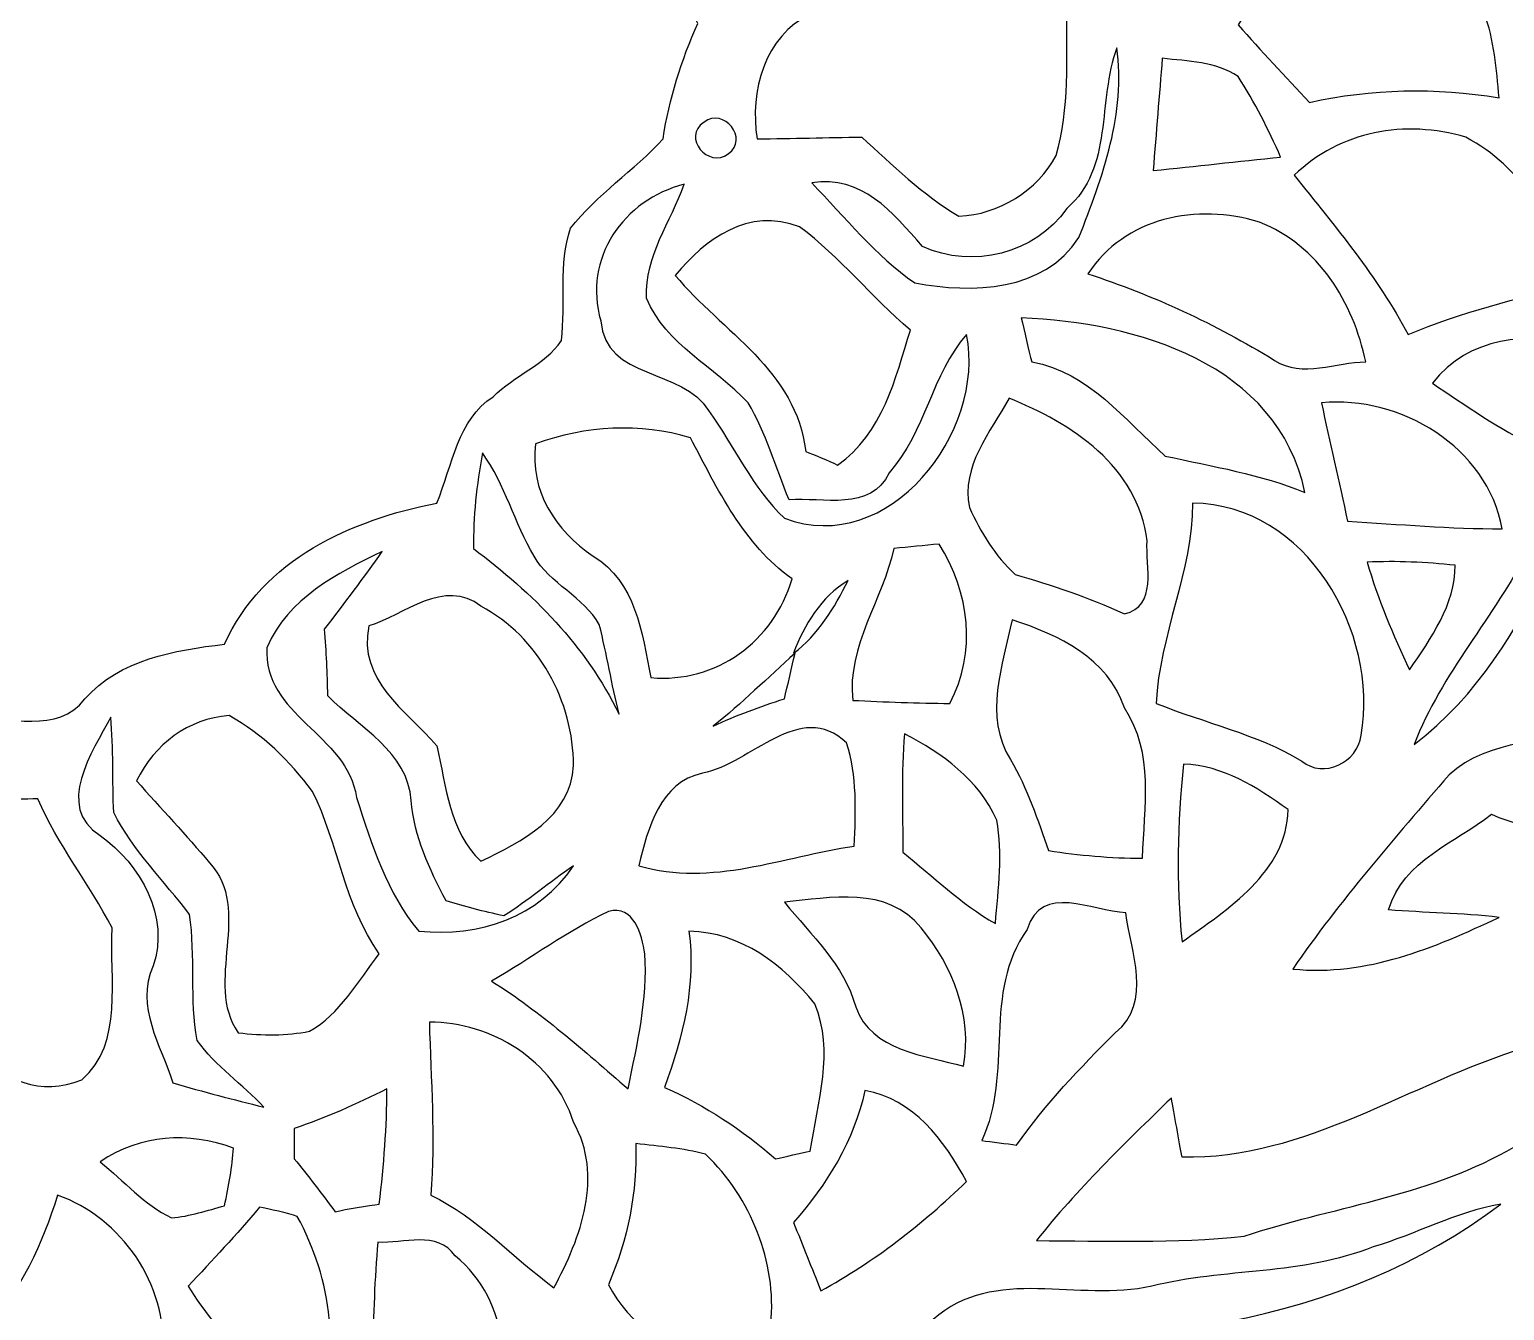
# Model space of a CAD drawing. Extents: x -110 to 93, y -182 to 230.
# Drawn here: x 11.39 to 44.33, y -89.31 to -60.71 of the extents above; entities that cross this region are included whole.
import ezdxf

# ---------------------------------------------------------------- set-up
doc = ezdxf.new("R2010")
doc.units = 0
doc.header["$MEASUREMENT"] = 0
doc.layers.add('LAAG_1', color=7, linetype='CONTINUOUS')

msp = doc.modelspace()

# ---------------------------------------------------------------- linework, layer by layer
at = {"layer": 'LAAG_1', "color": 250}
for points, knots in [([(6.4638, -48.1383), (7.9885, -47.9015), (9.6491, -48.3076), (11.1065, -47.5285), (11.1065, -47.5285), (12.6308, -48.1038), (14.1889, -48.9511), (15.8492, -48.3076), (15.8492, -48.3076), (16.8327, -49.0536), (17.7127, -50.1369), (19.0344, -50.2394), (19.0344, -50.2394), (19.6444, -51.9331), (20.8638, -53.3565), (22.6596, -53.7631), (22.6596, -53.7631), (23.3379, -54.7108), (23.982, -55.6944), (24.964, -56.3717), (24.964, -56.3717), (24.998, -57.1513), (24.8961, -57.9981), (25.0995, -58.7778), (25.0995, -58.7778), (25.4384, -59.4214), (25.9806, -59.9295), (26.3193, -60.5736), (26.3193, -60.5736), (25.9465, -61.3863), (25.6753, -62.2674), (25.5397, -63.1485), (25.5397, -63.1485), (24.8963, -63.8603), (24.0493, -64.4026), (23.4724, -65.1475), (23.4724, -65.1475), (23.2024, -65.9608), (23.3709, -66.8078), (23.2696, -67.6552), (23.2696, -67.6552), (22.8971, -68.1974), (22.2194, -68.4342), (21.7449, -68.9082), (21.7449, -68.9082), (20.9658, -69.4168), (20.8302, -70.4328), (20.4915, -71.2809), (20.4915, -71.2809), (18.5933, -71.6522), (16.5947, -72.5343), (15.7473, -74.4314), (15.7473, -74.4314), (14.6298, -74.567), (13.4098, -74.7704), (12.6306, -75.651), (12.6306, -75.651), (12.0208, -76.4642), (10.9363, -76.0244), (10.0895, -76.0917), (10.0895, -76.0917), (8.9031, -76.1595), (8.157, -77.2102), (7.3107, -77.8875), (7.3107, -77.8875), (6.4638, -78.1585), (5.5485, -77.6164), (4.668, -77.8202), (4.668, -77.8202), (3.8212, -77.8875), (3.2789, -78.9377), (2.3973, -78.7679), (2.3973, -78.7679), (1.0419, -78.5315), (-0.3126, -78.5315), (-1.6679, -78.7013), (-1.6679, -78.7013), (-2.312, -78.9718), (-2.888, -79.3785), (-3.5322, -79.616), (-3.5322, -79.616), (-4.3448, -79.4805), (-5.0904, -79.0739), (-5.9378, -79.0401), (-5.9378, -79.0401), (-7.8352, -79.1069), (-9.631, -78.0902), (-11.5625, -78.4975), (-11.5625, -78.4975), (-13.019, -77.786), (-14.6457, -77.5149), (-16.2043, -77.8543), (-16.2043, -77.8543), (-17.3902, -76.6681), (-19.0162, -76.1595), (-20.6432, -76.0917), (-20.6432, -76.0917), (-21.6936, -75.3808), (-22.9131, -75.0757), (-24.0314, -74.5329), (-24.0314, -74.5329), (-23.6247, -73.5846), (-22.7094, -72.941), (-22.2689, -71.9922), (-22.2689, -71.9922), (-21.9303, -70.9419), (-20.9138, -70.3315), (-20.5073, -69.3153), (-20.5073, -69.3153), (-19.9985, -68.1638), (-18.6772, -67.7225), (-18.1019, -66.6386), (-18.1019, -66.6386), (-17.6613, -66.0286), (-17.7632, -65.0803), (-16.9836, -64.673), (-16.9836, -64.673), (-15.6279, -63.7921), (-14.3743, -62.5721), (-14.0355, -60.8782), (-14.0355, -60.8782), (-12.8835, -60.0314), (-11.6294, -59.2518), (-10.8169, -58.0324), (-10.8169, -58.0324), (-9.0551, -57.3551), (-8.3774, -55.457), (-6.7506, -54.6095), (-6.7506, -54.6095), (-5.8028, -54.1355), (-5.2595, -53.2546), (-4.9207, -52.3056), (-4.9207, -52.3056), (-3.7012, -52.0352), (-2.6505, -51.3233), (-1.7022, -50.5111), (-1.7022, -50.5111), (-1.1935, -50.0355), (-0.4481, -50.1711), (0.1619, -50.0355), (0.1619, -50.0355), (1.0419, -49.9005), (1.6524, -49.2228), (2.3301, -48.7815), (2.3301, -48.7815), (3.7192, -48.6458), (5.2444, -49.0536), (6.4638, -48.1385), (6.4638, -48.1385), (6.4638, -48.1385), (6.4638, -48.1383), (6.4638, -48.1383)], [0, 0, 0, 0, 0.0263158, 0.0263158, 0.0263158, 0.0263158, 0.0526316, 0.0526316, 0.0526316, 0.0526316, 0.0789474, 0.0789474, 0.0789474, 0.0789474, 0.1052632, 0.1052632, 0.1052632, 0.1052632, 0.1315789, 0.1315789, 0.1315789, 0.1315789, 0.1578947, 0.1578947, 0.1578947, 0.1578947, 0.1842105, 0.1842105, 0.1842105, 0.1842105, 0.2105263, 0.2105263, 0.2105263, 0.2105263, 0.2368421, 0.2368421, 0.2368421, 0.2368421, 0.2631579, 0.2631579, 0.2631579, 0.2631579, 0.2894737, 0.2894737, 0.2894737, 0.2894737, 0.3157895, 0.3157895, 0.3157895, 0.3157895, 0.3421053, 0.3421053, 0.3421053, 0.3421053, 0.3684211, 0.3684211, 0.3684211, 0.3684211, 0.3947368, 0.3947368, 0.3947368, 0.3947368, 0.4210526, 0.4210526, 0.4210526, 0.4210526, 0.4473684, 0.4473684, 0.4473684, 0.4473684, 0.4736842, 0.4736842, 0.4736842, 0.4736842, 0.5, 0.5, 0.5, 0.5, 0.5263158, 0.5263158, 0.5263158, 0.5263158, 0.5526316, 0.5526316, 0.5526316, 0.5526316, 0.5789474, 0.5789474, 0.5789474, 0.5789474, 0.6052632, 0.6052632, 0.6052632, 0.6052632, 0.6315789, 0.6315789, 0.6315789, 0.6315789, 0.6578947, 0.6578947, 0.6578947, 0.6578947, 0.6842105, 0.6842105, 0.6842105, 0.6842105, 0.7105263, 0.7105263, 0.7105263, 0.7105263, 0.7368421, 0.7368421, 0.7368421, 0.7368421, 0.7631579, 0.7631579, 0.7631579, 0.7631579, 0.7894737, 0.7894737, 0.7894737, 0.7894737, 0.8157895, 0.8157895, 0.8157895, 0.8157895, 0.8421053, 0.8421053, 0.8421053, 0.8421053, 0.8684211, 0.8684211, 0.8684211, 0.8684211, 0.8947368, 0.8947368, 0.8947368, 0.8947368, 0.9210526, 0.9210526, 0.9210526, 0.9210526, 0.9473684, 0.9473684, 0.9473684, 0.9473684, 0.9736842, 0.9736842, 0.9736842, 0.9736842, 1, 1, 1, 1]), ([(45.1586, -56.7111), (46.0053, -56.2702), (46.9542, -56.3381), (47.8011, -56.6091), (47.8011, -56.6091), (47.8348, -58.2015), (48.0721, -59.8275), (47.6319, -61.3863), (47.6319, -61.3863), (46.8187, -61.3863), (46.0384, -61.3863), (45.2263, -61.4542), (45.2263, -61.4542), (44.8192, -60.5057), (44.278, -59.6243), (43.7699, -58.7437), (43.7699, -58.7437), (43.4643, -57.8284), (44.278, -56.9143), (45.1584, -56.7111), (45.1584, -56.7111), (45.1584, -56.7111), (45.1586, -56.7111), (45.1586, -56.7111)], [0, 0, 0, 0, 0.1666667, 0.1666667, 0.1666667, 0.1666667, 0.3333333, 0.3333333, 0.3333333, 0.3333333, 0.5, 0.5, 0.5, 0.5, 0.6666667, 0.6666667, 0.6666667, 0.6666667, 0.8333333, 0.8333333, 0.8333333, 0.8333333, 1, 1, 1, 1]), ([(39.5333, -58.8797), (41.0585, -58.3707), (43.0916, -58.8115), (43.8713, -60.3361), (43.8713, -60.3361), (44.1077, -60.9455), (44.1418, -61.5902), (44.2096, -62.2338), (44.2096, -62.2338), (42.7864, -61.9968), (41.3632, -62.0304), (39.974, -62.3353), (39.974, -62.3353), (39.4314, -61.7593), (38.8901, -61.1831), (38.3821, -60.6072), (38.3821, -60.6072), (38.7537, -60.0314), (39.0935, -59.4214), (39.5333, -58.8799), (39.5333, -58.8799), (39.5333, -58.8799), (39.5333, -58.8797), (39.5333, -58.8797)], [0, 0, 0, 0, 0.1666667, 0.1666667, 0.1666667, 0.1666667, 0.3333333, 0.3333333, 0.3333333, 0.3333333, 0.5, 0.5, 0.5, 0.5, 0.6666667, 0.6666667, 0.6666667, 0.6666667, 0.8333333, 0.8333333, 0.8333333, 0.8333333, 1, 1, 1, 1]), ([(28.8272, -60.3702), (30.7242, -60.0314), (32.6555, -60.8106), (34.5532, -60.2684), (34.5532, -60.2684), (34.5533, -61.3527), (34.6209, -62.4708), (34.3151, -63.5215), (34.3151, -63.5215), (33.9091, -64.3011), (33.028, -64.8428), (32.1474, -64.8771), (32.1474, -64.8771), (31.3337, -64.4026), (30.6565, -63.7243), (29.9788, -63.1149), (29.9788, -63.1149), (29.1991, -63.1147), (28.42, -63.1485), (27.6408, -63.1485), (27.6408, -63.1485), (27.4712, -62.0983), (27.81, -60.8442), (28.8271, -60.3703), (28.8271, -60.3703), (28.8271, -60.3703), (28.8272, -60.3702), (28.8272, -60.3702)], [0, 0, 0, 0, 0.1428571, 0.1428571, 0.1428571, 0.1428571, 0.2857143, 0.2857143, 0.2857143, 0.2857143, 0.4285714, 0.4285714, 0.4285714, 0.4285714, 0.5714286, 0.5714286, 0.5714286, 0.5714286, 0.7142857, 0.7142857, 0.7142857, 0.7142857, 0.8571429, 0.8571429, 0.8571429, 0.8571429, 1, 1, 1, 1]), ([(34.5533, -64.7062), (35.6034, -63.7921), (35.2304, -62.3016), (35.6711, -61.1159), (35.6711, -61.1159), (35.874, -62.5721), (35.3664, -63.996), (34.8238, -65.3509), (34.8238, -65.3509), (34.0451, -66.5703), (32.4516, -66.6044), (31.1645, -66.3669), (31.1645, -66.3669), (30.2841, -65.7575), (29.6058, -64.9111), (28.8607, -64.1309), (28.8607, -64.1309), (29.9788, -63.9622), (30.6565, -64.775), (31.3337, -65.5541), (31.3337, -65.5541), (32.4516, -66.0622), (33.8413, -65.7233), (34.5532, -64.7062), (34.5532, -64.7062), (34.5532, -64.7062), (34.5533, -64.7062), (34.5533, -64.7062)], [0, 0, 0, 0, 0.1428571, 0.1428571, 0.1428571, 0.1428571, 0.2857143, 0.2857143, 0.2857143, 0.2857143, 0.4285714, 0.4285714, 0.4285714, 0.4285714, 0.5714286, 0.5714286, 0.5714286, 0.5714286, 0.7142857, 0.7142857, 0.7142857, 0.7142857, 0.8571429, 0.8571429, 0.8571429, 0.8571429, 1, 1, 1, 1]), ([(36.6877, -61.3527), (37.2637, -61.4206), (37.8735, -61.4206), (38.3821, -61.7593), (38.3821, -61.7593), (38.7537, -62.3351), (39.0593, -62.9457), (39.3304, -63.5556), (39.3304, -63.5556), (38.3822, -63.6564), (37.4328, -63.7585), (36.4845, -63.8604), (36.4845, -63.8604), (36.5517, -63.0123), (36.62, -62.1655), (36.6877, -61.3527), (36.6877, -61.3527), (36.6877, -61.3527), (36.6877, -61.3527), (36.6877, -61.3527)], [0, 0, 0, 0, 0.2, 0.2, 0.2, 0.2, 0.4, 0.4, 0.4, 0.4, 0.6, 0.6, 0.6, 0.6, 0.8, 0.8, 0.8, 0.8, 1, 1, 1, 1]), ([(26.4544, -62.7755), (26.8953, -62.437), (27.471, -63.1485), (26.9972, -63.4868), (26.9972, -63.4868), (26.5559, -63.8256), (25.9465, -63.1149), (26.4544, -62.7755), (26.4544, -62.7755), (26.4544, -62.7755), (26.4544, -62.7755), (26.4544, -62.7755)], [0, 0, 0, 0, 0.3333333, 0.3333333, 0.3333333, 0.3333333, 0.6666667, 0.6666667, 0.6666667, 0.6666667, 1, 1, 1, 1]), ([(39.6352, -63.9622), (40.6514, -62.9792), (42.1087, -62.7076), (43.4641, -63.1149), (43.4641, -63.1149), (44.7177, -63.7583), (45.429, -65.0456), (45.8357, -66.3669), (45.8357, -66.3669), (44.6158, -66.7405), (43.3628, -67.011), (42.1764, -67.5202), (42.1764, -67.5202), (41.4989, -66.2314), (40.5504, -65.1139), (39.6351, -63.9624), (39.6351, -63.9624), (39.6351, -63.9624), (39.6352, -63.9622), (39.6352, -63.9622)], [0, 0, 0, 0, 0.2, 0.2, 0.2, 0.2, 0.4, 0.4, 0.4, 0.4, 0.6, 0.6, 0.6, 0.6, 0.8, 0.8, 0.8, 0.8, 1, 1, 1, 1]), ([(24.1512, -67.2144), (23.7441, -65.8258), (24.6586, -64.5034), (26.0136, -64.1651), (26.0136, -64.1651), (25.7095, -65.012), (25.1331, -65.7575), (25.1678, -66.7063), (25.1678, -66.7063), (25.608, -67.7572), (26.6919, -68.231), (27.4379, -69.0442), (27.4379, -69.0442), (27.8442, -69.7215), (28.0479, -70.4666), (28.3526, -71.2126), (28.3526, -71.2126), (29.0977, -71.1441), (30.182, -71.4836), (30.5886, -70.603), (30.5886, -70.603), (31.4026, -69.6879), (31.5375, -68.4006), (32.3165, -67.5202), (32.3165, -67.5202), (32.7576, -69.6879), (30.5886, -72.5003), (28.2507, -71.6192), (28.2507, -71.6192), (27.5389, -70.9419), (27.1327, -70.0262), (26.5559, -69.2134), (26.5559, -69.2134), (25.9806, -68.2646), (24.2526, -68.5357), (24.1512, -67.2144), (24.1512, -67.2144), (24.1512, -67.2144), (24.1512, -67.2144), (24.1512, -67.2144)], [0, 0, 0, 0, 0.1, 0.1, 0.1, 0.1, 0.2, 0.2, 0.2, 0.2, 0.3, 0.3, 0.3, 0.3, 0.4, 0.4, 0.4, 0.4, 0.5, 0.5, 0.5, 0.5, 0.6, 0.6, 0.6, 0.6, 0.7, 0.7, 0.7, 0.7, 0.8, 0.8, 0.8, 0.8, 0.9, 0.9, 0.9, 0.9, 1, 1, 1, 1]), ([(25.8114, -66.1982), (26.4893, -65.3845), (27.4379, -64.673), (28.589, -65.1139), (28.589, -65.1139), (29.5038, -65.7916), (30.182, -66.6722), (31.0625, -67.4178), (31.0625, -67.4178), (30.7242, -68.5016), (30.4526, -69.7215), (29.4364, -70.4328), (29.4364, -70.4328), (29.2328, -70.3315), (28.8937, -70.1964), (28.7251, -70.1281), (28.7251, -70.1281), (28.5219, -68.3323), (26.8617, -67.4518), (25.8114, -66.1982), (25.8114, -66.1982), (25.8114, -66.1982), (25.8114, -66.1982), (25.8114, -66.1982)], [0, 0, 0, 0, 0.1666667, 0.1666667, 0.1666667, 0.1666667, 0.3333333, 0.3333333, 0.3333333, 0.3333333, 0.5, 0.5, 0.5, 0.5, 0.6666667, 0.6666667, 0.6666667, 0.6666667, 0.8333333, 0.8333333, 0.8333333, 0.8333333, 1, 1, 1, 1]), ([(35.0272, -66.164), (35.8404, -64.9111), (37.4664, -64.5717), (38.8561, -65.012), (38.8561, -65.012), (40.1775, -65.5211), (40.9565, -66.8078), (41.2287, -68.1295), (41.2287, -68.1295), (40.5846, -68.1295), (39.8055, -68.5016), (39.1955, -68.0955), (39.1955, -68.0955), (37.8737, -67.2821), (36.4845, -66.6386), (35.027, -66.1641), (35.027, -66.1641), (35.027, -66.1641), (35.0272, -66.164), (35.0272, -66.164)], [0, 0, 0, 0, 0.2, 0.2, 0.2, 0.2, 0.4, 0.4, 0.4, 0.4, 0.6, 0.6, 0.6, 0.6, 0.8, 0.8, 0.8, 0.8, 1, 1, 1, 1]), ([(33.5366, -67.1467), (36.1113, -67.2474), (39.2631, -68.1638), (39.8731, -71.0428), (39.8731, -71.0428), (38.8901, -70.6366), (37.8058, -70.4666), (36.755, -70.2306), (36.755, -70.2306), (35.8404, -69.4168), (35.0613, -68.3665), (33.7734, -68.1295), (33.7734, -68.1295), (33.7059, -67.8916), (33.6038, -67.4178), (33.5366, -67.1467), (33.5366, -67.1467), (33.5366, -67.1467), (33.5366, -67.1467), (33.5366, -67.1467)], [0, 0, 0, 0, 0.2, 0.2, 0.2, 0.2, 0.4, 0.4, 0.4, 0.4, 0.6, 0.6, 0.6, 0.6, 0.8, 0.8, 0.8, 0.8, 1, 1, 1, 1]), ([(42.7187, -68.6034), (43.5319, -67.5538), (44.8533, -67.4855), (46.0384, -67.6888), (46.0384, -67.6888), (45.6671, -68.4678), (45.3282, -69.247), (45.0229, -70.0262), (45.0229, -70.0262), (44.2098, -69.62), (43.4641, -69.111), (42.7186, -68.6035), (42.7186, -68.6035), (42.7186, -68.6035), (42.7187, -68.6034), (42.7187, -68.6034)], [0, 0, 0, 0, 0.25, 0.25, 0.25, 0.25, 0.5, 0.5, 0.5, 0.5, 0.75, 0.75, 0.75, 0.75, 1, 1, 1, 1]), ([(46.9542, -67.9257), (47.1582, -67.8916), (47.4964, -67.8585), (47.6991, -67.8238), (47.6991, -67.8238), (45.8357, -70.739), (45.1584, -74.4997), (42.3119, -76.6681), (42.3119, -76.6681), (42.9226, -75.0755), (44.1077, -73.8216), (44.8533, -72.3305), (44.8533, -72.3305), (45.5652, -70.8405), (46.3448, -69.4168), (46.9542, -67.9257), (46.9542, -67.9257), (46.9542, -67.9257), (46.9542, -67.9257), (46.9542, -67.9257)], [0, 0, 0, 0, 0.2, 0.2, 0.2, 0.2, 0.4, 0.4, 0.4, 0.4, 0.6, 0.6, 0.6, 0.6, 0.8, 0.8, 0.8, 0.8, 1, 1, 1, 1]), ([(33.2661, -68.9423), (34.6545, -69.4851), (36.1451, -70.4666), (36.3483, -72.1277), (36.3483, -72.1277), (36.3147, -72.7035), (36.5864, -73.5846), (35.8404, -73.7537), (35.8404, -73.7537), (35.0272, -73.3818), (34.2138, -73.1103), (33.401, -72.8733), (33.401, -72.8733), (32.9603, -72.4665), (32.6219, -71.9245), (32.3839, -71.3822), (32.3839, -71.3822), (32.1812, -70.4664), (32.8589, -69.6879), (33.2659, -68.9423), (33.2659, -68.9423), (33.2659, -68.9423), (33.2661, -68.9423), (33.2661, -68.9423)], [0, 0, 0, 0, 0.1666667, 0.1666667, 0.1666667, 0.1666667, 0.3333333, 0.3333333, 0.3333333, 0.3333333, 0.5, 0.5, 0.5, 0.5, 0.6666667, 0.6666667, 0.6666667, 0.6666667, 0.8333333, 0.8333333, 0.8333333, 0.8333333, 1, 1, 1, 1]), ([(40.2451, -69.0442), (42.0074, -68.8751), (43.9379, -70.0262), (44.278, -71.8562), (44.278, -71.8562), (43.1259, -71.8562), (41.9725, -71.7552), (40.8215, -71.6864), (40.8215, -71.6864), (40.6514, -70.8064), (40.4148, -69.9249), (40.2451, -69.0442), (40.2451, -69.0442), (40.2451, -69.0442), (40.2451, -69.0442), (40.2451, -69.0442)], [0, 0, 0, 0, 0.25, 0.25, 0.25, 0.25, 0.5, 0.5, 0.5, 0.5, 0.75, 0.75, 0.75, 0.75, 1, 1, 1, 1]), ([(22.6937, -69.9589), (23.8119, -69.5523), (25.0312, -69.4851), (26.1502, -69.8229), (26.1502, -69.8229), (26.7597, -70.9756), (27.3361, -72.1956), (28.42, -72.9746), (28.42, -72.9746), (28.0134, -74.3637), (26.7261, -75.3131), (25.2691, -75.177), (25.2691, -75.177), (25.066, -74.1608), (24.9297, -73.0424), (23.982, -72.4665), (23.982, -72.4665), (23.1341, -71.8903), (22.5582, -71.0092), (22.6937, -69.9589), (22.6937, -69.9589), (22.6937, -69.9589), (22.6937, -69.9589), (22.6937, -69.9589)], [0, 0, 0, 0, 0.1666667, 0.1666667, 0.1666667, 0.1666667, 0.3333333, 0.3333333, 0.3333333, 0.3333333, 0.5, 0.5, 0.5, 0.5, 0.6666667, 0.6666667, 0.6666667, 0.6666667, 0.8333333, 0.8333333, 0.8333333, 0.8333333, 1, 1, 1, 1]), ([(21.5081, -70.1628), (22.0166, -70.8736), (22.2194, -71.7211), (22.6596, -72.4665), (22.6596, -72.4665), (22.9981, -73.0767), (23.7782, -73.3818), (24.1171, -73.9918), (24.1171, -73.9918), (24.2867, -74.6689), (24.3882, -75.3131), (24.5578, -75.9908), (24.5578, -75.9908), (23.8119, -74.4657), (22.6265, -73.2804), (21.3047, -72.2964), (21.3047, -72.2964), (21.3047, -71.5854), (21.3725, -70.8736), (21.5081, -70.1628), (21.5081, -70.1628), (21.5081, -70.1628), (21.5081, -70.1628), (21.5081, -70.1628)], [0, 0, 0, 0, 0.1666667, 0.1666667, 0.1666667, 0.1666667, 0.3333333, 0.3333333, 0.3333333, 0.3333333, 0.5, 0.5, 0.5, 0.5, 0.6666667, 0.6666667, 0.6666667, 0.6666667, 0.8333333, 0.8333333, 0.8333333, 0.8333333, 1, 1, 1, 1]), ([(37.3656, -71.2807), (39.9072, -71.3143), (41.5328, -74.161), (41.1268, -76.4642), (41.1268, -76.4642), (41.0585, -77.0741), (40.2787, -77.4466), (39.8055, -77.0411), (39.8055, -77.0411), (38.7877, -76.4311), (37.636, -76.1931), (36.5517, -75.7529), (36.5517, -75.7529), (36.6202, -74.2276), (37.3656, -72.8054), (37.3656, -71.2809), (37.3656, -71.2809), (37.3656, -71.2809), (37.3656, -71.2807), (37.3656, -71.2807)], [0, 0, 0, 0, 0.2, 0.2, 0.2, 0.2, 0.4, 0.4, 0.4, 0.4, 0.6, 0.6, 0.6, 0.6, 0.8, 0.8, 0.8, 0.8, 1, 1, 1, 1]), ([(16.6967, -74.4997), (17.1705, -73.4154), (18.2554, -72.839), (19.2714, -72.3641), (19.2714, -72.3641), (18.8659, -72.941), (18.424, -73.5169), (17.9837, -74.0931), (17.9837, -74.0931), (18.018, -74.6018), (18.0521, -75.0757), (18.0521, -75.5836), (18.0521, -75.5836), (18.764, -76.2951), (19.8478, -76.8372), (19.9151, -77.9222), (19.9151, -77.9222), (19.9834, -78.7343), (20.3217, -79.4458), (20.6947, -80.1576), (20.6947, -80.1576), (21.1013, -80.2931), (21.5415, -80.3956), (21.9824, -80.4971), (21.9824, -80.4971), (22.5247, -80.1576), (22.9979, -79.7516), (23.5412, -79.3785), (23.5412, -79.3785), (22.7617, -80.5312), (21.4396, -80.9709), (20.0853, -80.8359), (20.0853, -80.8359), (19.3734, -79.9884), (19.0344, -78.9035), (18.6957, -77.8543), (18.6957, -77.8543), (18.4918, -76.4311), (16.5947, -76.0244), (16.6965, -74.4997), (16.6965, -74.4997), (16.6965, -74.4997), (16.6967, -74.4997), (16.6967, -74.4997)], [0, 0, 0, 0, 0.0909091, 0.0909091, 0.0909091, 0.0909091, 0.1818182, 0.1818182, 0.1818182, 0.1818182, 0.2727273, 0.2727273, 0.2727273, 0.2727273, 0.3636364, 0.3636364, 0.3636364, 0.3636364, 0.4545455, 0.4545455, 0.4545455, 0.4545455, 0.5454545, 0.5454545, 0.5454545, 0.5454545, 0.6363636, 0.6363636, 0.6363636, 0.6363636, 0.7272727, 0.7272727, 0.7272727, 0.7272727, 0.8181818, 0.8181818, 0.8181818, 0.8181818, 0.9090909, 0.9090909, 0.9090909, 0.9090909, 1, 1, 1, 1]), ([(30.6907, -72.2963), (31.0295, -72.2633), (31.3684, -72.2292), (31.7067, -72.1956), (31.7067, -72.1956), (32.3839, -73.2804), (32.5531, -74.6018), (31.9442, -75.7529), (31.9442, -75.7529), (31.2327, -75.7527), (30.4873, -75.7193), (29.7748, -75.6851), (29.7748, -75.6851), (29.6398, -74.4657), (30.4526, -73.449), (30.6905, -72.2964), (30.6905, -72.2964), (30.6905, -72.2964), (30.6907, -72.2963), (30.6907, -72.2963)], [0, 0, 0, 0, 0.2, 0.2, 0.2, 0.2, 0.4, 0.4, 0.4, 0.4, 0.6, 0.6, 0.6, 0.6, 0.8, 0.8, 0.8, 0.8, 1, 1, 1, 1]), ([(41.2618, -72.6022), (41.9059, -72.5673), (42.583, -72.6022), (43.2271, -72.6699), (43.2271, -72.6699), (43.2273, -73.5505), (42.6845, -74.2959), (42.2106, -75.0074), (42.2106, -75.0074), (41.8386, -74.2276), (41.4987, -73.4154), (41.2617, -72.6022), (41.2617, -72.6022), (41.2617, -72.6022), (41.2618, -72.6022), (41.2618, -72.6022)], [0, 0, 0, 0, 0.25, 0.25, 0.25, 0.25, 0.5, 0.5, 0.5, 0.5, 0.75, 0.75, 0.75, 0.75, 1, 1, 1, 1]), ([(18.9674, -74.0248), (19.7459, -73.7878), (20.6611, -72.941), (21.4732, -73.5846), (21.4732, -73.5846), (22.7617, -74.2618), (23.5412, -75.7193), (23.5412, -77.1425), (23.5412, -77.1425), (23.4724, -78.2941), (22.3885, -78.8362), (21.4732, -79.2776), (21.4732, -79.2776), (20.7632, -78.5999), (20.6947, -77.6164), (20.4915, -76.7021), (20.4915, -76.7021), (19.7797, -75.8884), (18.7298, -75.2448), (18.9672, -74.0248), (18.9672, -74.0248), (18.9672, -74.0248), (18.9674, -74.0248), (18.9674, -74.0248)], [0, 0, 0, 0, 0.1666667, 0.1666667, 0.1666667, 0.1666667, 0.3333333, 0.3333333, 0.3333333, 0.3333333, 0.5, 0.5, 0.5, 0.5, 0.6666667, 0.6666667, 0.6666667, 0.6666667, 0.8333333, 0.8333333, 0.8333333, 0.8333333, 1, 1, 1, 1]), ([(28.4542, -74.6353), (28.6911, -73.9918), (29.0641, -73.3818), (29.6734, -73.0077), (29.6734, -73.0077), (29.3694, -73.6182), (28.9958, -74.2276), (28.4541, -74.6354), (28.4541, -74.6354), (28.4541, -74.6354), (28.4542, -74.6353), (28.4542, -74.6353)], [0, 0, 0, 0, 0.3333333, 0.3333333, 0.3333333, 0.3333333, 0.6666667, 0.6666667, 0.6666667, 0.6666667, 1, 1, 1, 1]), ([(33.2991, -77.0064), (32.6897, -76.0581), (33.1299, -74.8718), (33.3333, -73.8899), (33.3333, -73.8899), (34.3834, -74.2276), (35.4679, -74.7367), (35.8404, -75.8547), (35.8404, -75.8547), (36.5187, -76.8708), (36.2805, -78.0566), (36.247, -79.2099), (36.247, -79.2099), (35.5346, -79.2099), (34.8238, -79.1415), (34.1466, -79.0401), (34.1466, -79.0401), (33.9091, -78.3624), (33.6721, -77.6505), (33.2991, -77.0064), (33.2991, -77.0064), (33.2991, -77.0064), (33.2991, -77.0064), (33.2991, -77.0064)], [0, 0, 0, 0, 0.1666667, 0.1666667, 0.1666667, 0.1666667, 0.3333333, 0.3333333, 0.3333333, 0.3333333, 0.5, 0.5, 0.5, 0.5, 0.6666667, 0.6666667, 0.6666667, 0.6666667, 0.8333333, 0.8333333, 0.8333333, 0.8333333, 1, 1, 1, 1]), ([(46.412, -76.2608), (48.2755, -75.8217), (50.0377, -75.0074), (51.8671, -74.3978), (51.8671, -74.3978), (51.0538, -75.6508), (50.0041, -76.7021), (49.156, -77.9562), (49.156, -77.9562), (47.4293, -77.8543), (45.7342, -79.0401), (44.0399, -78.2264), (44.0399, -78.2264), (43.2273, -78.8705), (42.0745, -79.2429), (41.7366, -80.3614), (41.7366, -80.3614), (42.55, -80.4293), (43.3628, -80.4293), (44.2096, -80.5312), (44.2096, -80.5312), (42.7528, -81.2084), (41.2617, -81.8519), (39.601, -81.6829), (39.601, -81.6829), (40.6514, -80.1576), (41.8717, -78.7679), (43.0916, -77.3464), (43.0916, -77.3464), (43.9722, -76.5325), (45.3282, -76.6345), (46.412, -76.2608), (46.412, -76.2608), (46.412, -76.2608), (46.412, -76.2608), (46.412, -76.2608)], [0, 0, 0, 0, 0.1111111, 0.1111111, 0.1111111, 0.1111111, 0.2222222, 0.2222222, 0.2222222, 0.2222222, 0.3333333, 0.3333333, 0.3333333, 0.3333333, 0.4444444, 0.4444444, 0.4444444, 0.4444444, 0.5555556, 0.5555556, 0.5555556, 0.5555556, 0.6666667, 0.6666667, 0.6666667, 0.6666667, 0.7777778, 0.7777778, 0.7777778, 0.7777778, 0.8888889, 0.8888889, 0.8888889, 0.8888889, 1, 1, 1, 1]), ([(26.6578, -76.2608), (27.3019, -75.7527), (27.8777, -75.177), (28.4877, -74.6354), (28.4877, -74.6354), (28.42, -74.9059), (28.3185, -75.3808), (28.2507, -75.651), (28.2507, -75.651), (27.7087, -75.8217), (27.1668, -76.0244), (26.6578, -76.2608), (26.6578, -76.2608), (26.6578, -76.2608), (26.6578, -76.2608), (26.6578, -76.2608)], [0, 0, 0, 0, 0.25, 0.25, 0.25, 0.25, 0.5, 0.5, 0.5, 0.5, 0.75, 0.75, 0.75, 0.75, 1, 1, 1, 1]), ([(26.4214, -77.3122), (27.5057, -77.1083), (28.589, -75.651), (29.6398, -76.6345), (29.6398, -76.6345), (29.8773, -77.3794), (29.8431, -78.1585), (29.809, -78.9377), (29.809, -78.9377), (28.2167, -79.1756), (26.6242, -79.8529), (24.998, -79.3785), (24.998, -79.3785), (25.2014, -78.5315), (25.4725, -77.5149), (26.4213, -77.3122), (26.4213, -77.3122), (26.4213, -77.3122), (26.4214, -77.3122), (26.4214, -77.3122)], [0, 0, 0, 0, 0.2, 0.2, 0.2, 0.2, 0.4, 0.4, 0.4, 0.4, 0.6, 0.6, 0.6, 0.6, 0.8, 0.8, 0.8, 0.8, 1, 1, 1, 1]), ([(12.9697, -78.7012), (11.952, -78.0566), (12.7999, -76.8372), (13.2066, -76.0581), (13.2066, -76.0581), (13.2738, -76.7689), (13.2402, -77.4808), (13.2738, -78.1922), (13.2738, -78.1922), (13.7151, -79.0401), (14.3922, -79.7179), (14.9692, -80.4629), (14.9692, -80.4629), (15.1036, -81.411), (14.9692, -82.361), (15.1373, -83.2753), (15.1373, -83.2753), (15.5445, -83.851), (16.1543, -84.2577), (16.6288, -84.7657), (16.6288, -84.7657), (15.9505, -84.5966), (15.2728, -84.4268), (14.5951, -84.2236), (14.5951, -84.2236), (14.3251, -83.3766), (13.7492, -82.5297), (14.1553, -81.615), (14.1553, -81.615), (14.528, -80.5312), (13.8838, -79.3443), (12.9696, -78.7013), (12.9696, -78.7013), (12.9696, -78.7013), (12.9697, -78.7012), (12.9697, -78.7012)], [0, 0, 0, 0, 0.1111111, 0.1111111, 0.1111111, 0.1111111, 0.2222222, 0.2222222, 0.2222222, 0.2222222, 0.3333333, 0.3333333, 0.3333333, 0.3333333, 0.4444444, 0.4444444, 0.4444444, 0.4444444, 0.5555556, 0.5555556, 0.5555556, 0.5555556, 0.6666667, 0.6666667, 0.6666667, 0.6666667, 0.7777778, 0.7777778, 0.7777778, 0.7777778, 0.8888889, 0.8888889, 0.8888889, 0.8888889, 1, 1, 1, 1]), ([(13.7823, -77.4807), (14.1891, -76.6681), (14.9345, -76.0917), (15.8492, -76.0244), (15.8492, -76.0244), (16.5947, -76.4311), (17.2046, -77.0411), (17.7127, -77.7183), (17.7127, -77.7183), (18.2891, -78.8705), (18.424, -80.2595), (19.2038, -81.3433), (19.2038, -81.3433), (18.7299, -81.9538), (18.3231, -82.6989), (17.6454, -83.0724), (17.6454, -83.0724), (17.1364, -83.1732), (16.5947, -83.1733), (16.0524, -83.1055), (16.0524, -83.1055), (15.2729, -81.9869), (16.3913, -80.3614), (15.409, -79.3112), (15.409, -79.3112), (14.9015, -78.7012), (14.3251, -78.0902), (13.7823, -77.4808), (13.7823, -77.4808), (13.7823, -77.4808), (13.7823, -77.4807), (13.7823, -77.4807)], [0, 0, 0, 0, 0.125, 0.125, 0.125, 0.125, 0.25, 0.25, 0.25, 0.25, 0.375, 0.375, 0.375, 0.375, 0.5, 0.5, 0.5, 0.5, 0.625, 0.625, 0.625, 0.625, 0.75, 0.75, 0.75, 0.75, 0.875, 0.875, 0.875, 0.875, 1, 1, 1, 1]), ([(30.9282, -76.4311), (31.7739, -76.8708), (32.5878, -77.4466), (32.9933, -78.3624), (32.9933, -78.3624), (33.1299, -79.1069), (33.028, -79.8871), (32.9602, -80.6661), (32.9602, -80.6661), (32.1812, -80.2259), (31.5712, -79.616), (30.8933, -79.0739), (30.8933, -79.0739), (30.8935, -78.1922), (30.8592, -77.3122), (30.928, -76.4311), (30.928, -76.4311), (30.928, -76.4311), (30.9282, -76.4311), (30.9282, -76.4311)], [0, 0, 0, 0, 0.2, 0.2, 0.2, 0.2, 0.4, 0.4, 0.4, 0.4, 0.6, 0.6, 0.6, 0.6, 0.8, 0.8, 0.8, 0.8, 1, 1, 1, 1]), ([(37.1628, -77.1083), (38.0427, -77.1424), (38.7877, -77.6164), (39.4991, -78.1245), (39.4991, -78.1245), (39.4661, -79.5135), (38.1441, -80.3614), (37.1286, -81.0729), (37.1286, -81.0729), (36.9926, -79.7514), (37.0267, -78.4296), (37.1627, -77.1083), (37.1627, -77.1083), (37.1627, -77.1083), (37.1628, -77.1083), (37.1628, -77.1083)], [0, 0, 0, 0, 0.25, 0.25, 0.25, 0.25, 0.5, 0.5, 0.5, 0.5, 0.75, 0.75, 0.75, 0.75, 1, 1, 1, 1]), ([(9.7848, -77.9562), (10.3948, -77.8875), (10.9705, -77.8875), (11.5804, -77.8875), (11.5804, -77.8875), (12.0208, -78.9035), (12.7321, -79.7852), (13.2402, -80.7671), (13.2402, -80.7671), (13.1717, -81.8855), (13.5112, -83.3425), (12.5623, -84.1562), (12.5623, -84.1562), (11.6482, -84.5281), (10.8008, -84.19), (10.225, -83.4444), (10.225, -83.4444), (10.4962, -82.6989), (10.7671, -81.954), (11.0378, -81.2425), (11.0378, -81.2425), (10.1231, -80.3956), (8.9709, -79.2429), (9.7848, -77.9562), (9.7848, -77.9562), (9.7848, -77.9562), (9.7848, -77.9562), (9.7848, -77.9562)], [0, 0, 0, 0, 0.1428571, 0.1428571, 0.1428571, 0.1428571, 0.2857143, 0.2857143, 0.2857143, 0.2857143, 0.4285714, 0.4285714, 0.4285714, 0.4285714, 0.5714286, 0.5714286, 0.5714286, 0.5714286, 0.7142857, 0.7142857, 0.7142857, 0.7142857, 0.8571429, 0.8571429, 0.8571429, 0.8571429, 1, 1, 1, 1]), ([(52.8501, -78.2262), (54.578, -78.0902), (56.34, -77.8202), (58.068, -78.0902), (58.068, -78.0902), (55.2553, -79.7852), (52.3078, -81.3097), (49.5632, -83.1397), (49.5632, -83.1397), (47.9367, -84.1898), (46.0384, -84.7657), (44.3793, -85.7481), (44.3793, -85.7481), (42.55, -86.7652), (40.4489, -87.0022), (38.5178, -87.6458), (38.5178, -87.6458), (36.9584, -87.8155), (35.4, -87.7471), (33.8755, -87.7471), (33.8755, -87.7471), (34.7902, -86.5956), (35.8404, -85.5794), (36.8905, -84.563), (36.8905, -84.563), (36.9584, -84.9022), (37.0597, -85.5449), (37.1286, -85.8843), (37.1286, -85.8843), (39.8731, -85.9515), (42.2106, -84.2236), (44.786, -83.4444), (44.786, -83.4444), (46.5476, -82.2244), (48.7158, -82.0216), (50.6482, -81.1748), (50.6482, -81.1748), (52.0367, -80.5642), (53.9002, -80.3273), (54.4087, -78.6335), (54.4087, -78.6335), (54.0023, -78.7343), (53.595, -78.7679), (53.2225, -78.7679), (53.2225, -78.7679), (53.0529, -78.5658), (52.9519, -78.3965), (52.8499, -78.2264), (52.8499, -78.2264), (52.8499, -78.2264), (52.8501, -78.2262), (52.8501, -78.2262)], [0, 0, 0, 0, 0.0769231, 0.0769231, 0.0769231, 0.0769231, 0.1538462, 0.1538462, 0.1538462, 0.1538462, 0.2307692, 0.2307692, 0.2307692, 0.2307692, 0.3076923, 0.3076923, 0.3076923, 0.3076923, 0.3846154, 0.3846154, 0.3846154, 0.3846154, 0.4615385, 0.4615385, 0.4615385, 0.4615385, 0.5384615, 0.5384615, 0.5384615, 0.5384615, 0.6153846, 0.6153846, 0.6153846, 0.6153846, 0.6923077, 0.6923077, 0.6923077, 0.6923077, 0.7692308, 0.7692308, 0.7692308, 0.7692308, 0.8461538, 0.8461538, 0.8461538, 0.8461538, 0.9230769, 0.9230769, 0.9230769, 0.9230769, 1, 1, 1, 1]), ([(28.2508, -80.1918), (29.2673, -80.0899), (30.5545, -79.8199), (31.3001, -80.7671), (31.3001, -80.7671), (32.012, -81.615), (32.4516, -82.7325), (32.2493, -83.851), (32.2493, -83.851), (31.4026, -83.614), (30.182, -83.5121), (29.8431, -82.5297), (29.8431, -82.5297), (29.5721, -81.5814), (28.8607, -80.9373), (28.2507, -80.1918), (28.2507, -80.1918), (28.2507, -80.1918), (28.2508, -80.1918), (28.2508, -80.1918)], [0, 0, 0, 0, 0.2, 0.2, 0.2, 0.2, 0.4, 0.4, 0.4, 0.4, 0.6, 0.6, 0.6, 0.6, 0.8, 0.8, 0.8, 0.8, 1, 1, 1, 1]), ([(33.6721, -80.8016), (33.9774, -79.7514), (35.129, -80.3956), (35.874, -80.4293), (35.874, -80.4293), (35.9764, -81.2761), (36.4845, -82.4283), (35.637, -83.1055), (35.637, -83.1055), (34.8574, -83.8851), (34.0787, -84.6979), (33.4346, -85.6132), (33.4346, -85.6132), (33.2314, -85.5794), (32.8589, -85.5449), (32.6555, -85.5118), (32.6555, -85.5118), (33.368, -84.0202), (32.6555, -82.1908), (33.6721, -80.8018), (33.6721, -80.8018), (33.6721, -80.8018), (33.6721, -80.8016), (33.6721, -80.8016)], [0, 0, 0, 0, 0.1666667, 0.1666667, 0.1666667, 0.1666667, 0.3333333, 0.3333333, 0.3333333, 0.3333333, 0.5, 0.5, 0.5, 0.5, 0.6666667, 0.6666667, 0.6666667, 0.6666667, 0.8333333, 0.8333333, 0.8333333, 0.8333333, 1, 1, 1, 1]), ([(21.7108, -81.9538), (22.5926, -81.4453), (23.4052, -80.8359), (24.3199, -80.3956), (24.3199, -80.3956), (24.8963, -80.2595), (25.0659, -80.9031), (25.1331, -81.3433), (25.1331, -81.3433), (25.2014, -82.361), (24.964, -83.3425), (24.7606, -84.3596), (24.7606, -84.3596), (23.7782, -83.5121), (22.7952, -82.631), (21.7108, -81.954), (21.7108, -81.954), (21.7108, -81.954), (21.7108, -81.9538), (21.7108, -81.9538)], [0, 0, 0, 0, 0.2, 0.2, 0.2, 0.2, 0.4, 0.4, 0.4, 0.4, 0.6, 0.6, 0.6, 0.6, 0.8, 0.8, 0.8, 0.8, 1, 1, 1, 1]), ([(26.1163, -80.8359), (27.3019, -80.869), (28.2166, -81.5814), (28.9284, -82.4625), (28.9284, -82.4625), (29.3694, -83.5121), (28.9958, -84.6638), (28.8271, -85.7481), (28.8271, -85.7481), (28.6232, -85.7822), (28.2507, -85.8843), (28.0479, -85.9179), (28.0479, -85.9179), (27.3019, -85.2738), (26.4891, -84.7315), (25.574, -84.3255), (25.574, -84.3255), (25.9806, -83.2068), (26.2853, -82.0216), (26.1161, -80.8359), (26.1161, -80.8359), (26.1161, -80.8359), (26.1163, -80.8359), (26.1163, -80.8359)], [0, 0, 0, 0, 0.1666667, 0.1666667, 0.1666667, 0.1666667, 0.3333333, 0.3333333, 0.3333333, 0.3333333, 0.5, 0.5, 0.5, 0.5, 0.6666667, 0.6666667, 0.6666667, 0.6666667, 0.8333333, 0.8333333, 0.8333333, 0.8333333, 1, 1, 1, 1]), ([(20.3217, -82.8685), (21.7108, -82.8685), (23.1005, -83.716), (23.5412, -85.1051), (23.5412, -85.1051), (24.2186, -86.2909), (23.7099, -87.6805), (23.1005, -88.7985), (23.1005, -88.7985), (22.1858, -88.1208), (21.4071, -87.2392), (20.3553, -86.7311), (20.3553, -86.7311), (20.4572, -85.4434), (20.3553, -84.1562), (20.3217, -82.8685), (20.3217, -82.8685), (20.3217, -82.8685), (20.3217, -82.8685), (20.3217, -82.8685)], [0, 0, 0, 0, 0.2, 0.2, 0.2, 0.2, 0.4, 0.4, 0.4, 0.4, 0.6, 0.6, 0.6, 0.6, 0.8, 0.8, 0.8, 0.8, 1, 1, 1, 1]), ([(17.3065, -85.2407), (18.018, -85.0037), (18.6957, -84.6979), (19.3734, -84.3596), (19.3734, -84.3596), (19.3734, -85.2064), (19.3055, -86.0528), (19.2038, -86.935), (19.2038, -86.935), (18.9674, -86.9675), (18.4582, -87.0365), (18.2217, -87.1041), (18.2217, -87.1041), (17.916, -86.6971), (17.6112, -86.2909), (17.3065, -85.9179), (17.3065, -85.9179), (17.3065, -85.7481), (17.3065, -85.4098), (17.3065, -85.2407), (17.3065, -85.2407), (17.3065, -85.2407), (17.3065, -85.2407), (17.3065, -85.2407)], [0, 0, 0, 0, 0.1666667, 0.1666667, 0.1666667, 0.1666667, 0.3333333, 0.3333333, 0.3333333, 0.3333333, 0.5, 0.5, 0.5, 0.5, 0.6666667, 0.6666667, 0.6666667, 0.6666667, 0.8333333, 0.8333333, 0.8333333, 0.8333333, 1, 1, 1, 1]), ([(30.0471, -84.3937), (31.1305, -84.5966), (31.8086, -85.4775), (32.3165, -86.4265), (32.3165, -86.4265), (31.3337, -87.3752), (30.2498, -88.2222), (29.0641, -88.8657), (29.0641, -88.8657), (28.8607, -88.3576), (28.6573, -87.8497), (28.4541, -87.3416), (28.4541, -87.3416), (29.1991, -86.4943), (29.809, -85.5118), (30.0469, -84.3938), (30.0469, -84.3938), (30.0469, -84.3938), (30.0471, -84.3937), (30.0471, -84.3937)], [0, 0, 0, 0, 0.2, 0.2, 0.2, 0.2, 0.4, 0.4, 0.4, 0.4, 0.6, 0.6, 0.6, 0.6, 0.8, 0.8, 0.8, 0.8, 1, 1, 1, 1]), ([(12.9697, -85.9856), (13.8838, -85.3756), (14.9345, -85.3079), (15.9505, -85.6809), (15.9505, -85.6809), (15.9175, -86.0869), (15.8492, -86.5279), (15.7473, -86.9675), (15.7473, -86.9675), (15.3749, -87.0695), (14.9692, -87.2056), (14.5619, -87.2392), (14.5619, -87.2392), (13.9521, -86.935), (13.5112, -86.4265), (12.9696, -85.9856), (12.9696, -85.9856), (12.9696, -85.9856), (12.9697, -85.9856), (12.9697, -85.9856)], [0, 0, 0, 0, 0.2, 0.2, 0.2, 0.2, 0.4, 0.4, 0.4, 0.4, 0.6, 0.6, 0.6, 0.6, 0.8, 0.8, 0.8, 0.8, 1, 1, 1, 1]), ([(24.9299, -85.5794), (25.4725, -85.6468), (25.9806, -85.6809), (26.4891, -85.8164), (26.4891, -85.8164), (27.5057, -86.799), (28.0811, -88.2222), (27.946, -89.6112), (27.946, -89.6112), (27.6408, -90.2885), (26.8617, -90.5938), (26.3193, -91.0681), (26.3193, -91.0681), (25.7773, -90.187), (24.7606, -89.6112), (24.3199, -88.7303), (24.3199, -88.7303), (24.7606, -87.7135), (24.964, -86.6628), (24.9297, -85.5794), (24.9297, -85.5794), (24.9297, -85.5794), (24.9299, -85.5794), (24.9299, -85.5794)], [0, 0, 0, 0, 0.1666667, 0.1666667, 0.1666667, 0.1666667, 0.3333333, 0.3333333, 0.3333333, 0.3333333, 0.5, 0.5, 0.5, 0.5, 0.6666667, 0.6666667, 0.6666667, 0.6666667, 0.8333333, 0.8333333, 0.8333333, 0.8333333, 1, 1, 1, 1]), ([(10.3948, -89.7468), (11.2074, -88.8657), (11.6823, -87.8155), (12.0208, -86.7311), (12.0208, -86.7311), (13.4442, -87.2391), (14.4932, -88.7303), (14.3587, -90.2549), (14.3587, -90.2549), (14.0536, -91.3051), (13.6809, -92.4573), (12.5287, -92.7962), (12.5287, -92.7962), (11.9188, -91.6781), (11.3088, -90.5938), (10.3946, -89.7468), (10.3946, -89.7468), (10.3946, -89.7468), (10.3948, -89.7468), (10.3948, -89.7468)], [0, 0, 0, 0, 0.2, 0.2, 0.2, 0.2, 0.4, 0.4, 0.4, 0.4, 0.6, 0.6, 0.6, 0.6, 0.8, 0.8, 0.8, 0.8, 1, 1, 1, 1]), ([(41.3974, -87.8833), (42.3466, -87.6116), (43.2271, -87.1041), (44.2437, -86.935), (44.2437, -86.935), (40.6855, -89.6112), (35.874, -90.3568), (31.5712, -89.5099), (31.5712, -89.5099), (32.9266, -88.2899), (34.8238, -89.1369), (36.4503, -88.7639), (36.4503, -88.7639), (38.076, -88.3576), (39.8055, -88.5269), (41.3972, -87.8833), (41.3972, -87.8833), (41.3972, -87.8833), (41.3974, -87.8833), (41.3974, -87.8833)], [0, 0, 0, 0, 0.2, 0.2, 0.2, 0.2, 0.4, 0.4, 0.4, 0.4, 0.6, 0.6, 0.6, 0.6, 0.8, 0.8, 0.8, 0.8, 1, 1, 1, 1]), ([(14.9345, -88.7638), (15.4773, -88.1885), (16.0183, -87.6118), (16.5275, -87.0022), (16.5275, -87.0022), (16.7309, -87.0365), (17.1705, -87.1378), (17.3737, -87.2056), (17.3737, -87.2056), (18.1199, -88.5946), (18.4582, -90.3568), (17.5776, -91.8132), (17.5776, -91.8132), (16.5947, -90.8643), (15.6469, -89.8823), (14.9345, -88.7639), (14.9345, -88.7639), (14.9345, -88.7639), (14.9345, -88.7638), (14.9345, -88.7638)], [0, 0, 0, 0, 0.2, 0.2, 0.2, 0.2, 0.4, 0.4, 0.4, 0.4, 0.6, 0.6, 0.6, 0.6, 0.8, 0.8, 0.8, 0.8, 1, 1, 1, 1]), ([(19.1701, -87.7825), (19.7459, -87.8155), (20.4915, -87.5108), (20.8981, -88.0865), (20.8981, -88.0865), (22.1515, -89.1032), (22.1515, -90.8643), (21.8128, -92.3222), (21.8128, -92.3222), (21.5758, -92.3564), (21.1692, -92.4241), (20.9658, -92.4573), (20.9658, -92.4573), (20.4572, -91.6103), (19.7795, -90.8989), (19.0682, -90.2219), (19.0682, -90.2219), (19.0682, -89.4079), (19.1018, -88.5946), (19.17, -87.7825), (19.17, -87.7825), (19.17, -87.7825), (19.1701, -87.7825), (19.1701, -87.7825)], [0, 0, 0, 0, 0.1666667, 0.1666667, 0.1666667, 0.1666667, 0.3333333, 0.3333333, 0.3333333, 0.3333333, 0.5, 0.5, 0.5, 0.5, 0.6666667, 0.6666667, 0.6666667, 0.6666667, 0.8333333, 0.8333333, 0.8333333, 0.8333333, 1, 1, 1, 1])]:
    msp.add_open_spline(points, degree=3, knots=knots, dxfattribs=at)

doc.saveas('drawing.dxf')
